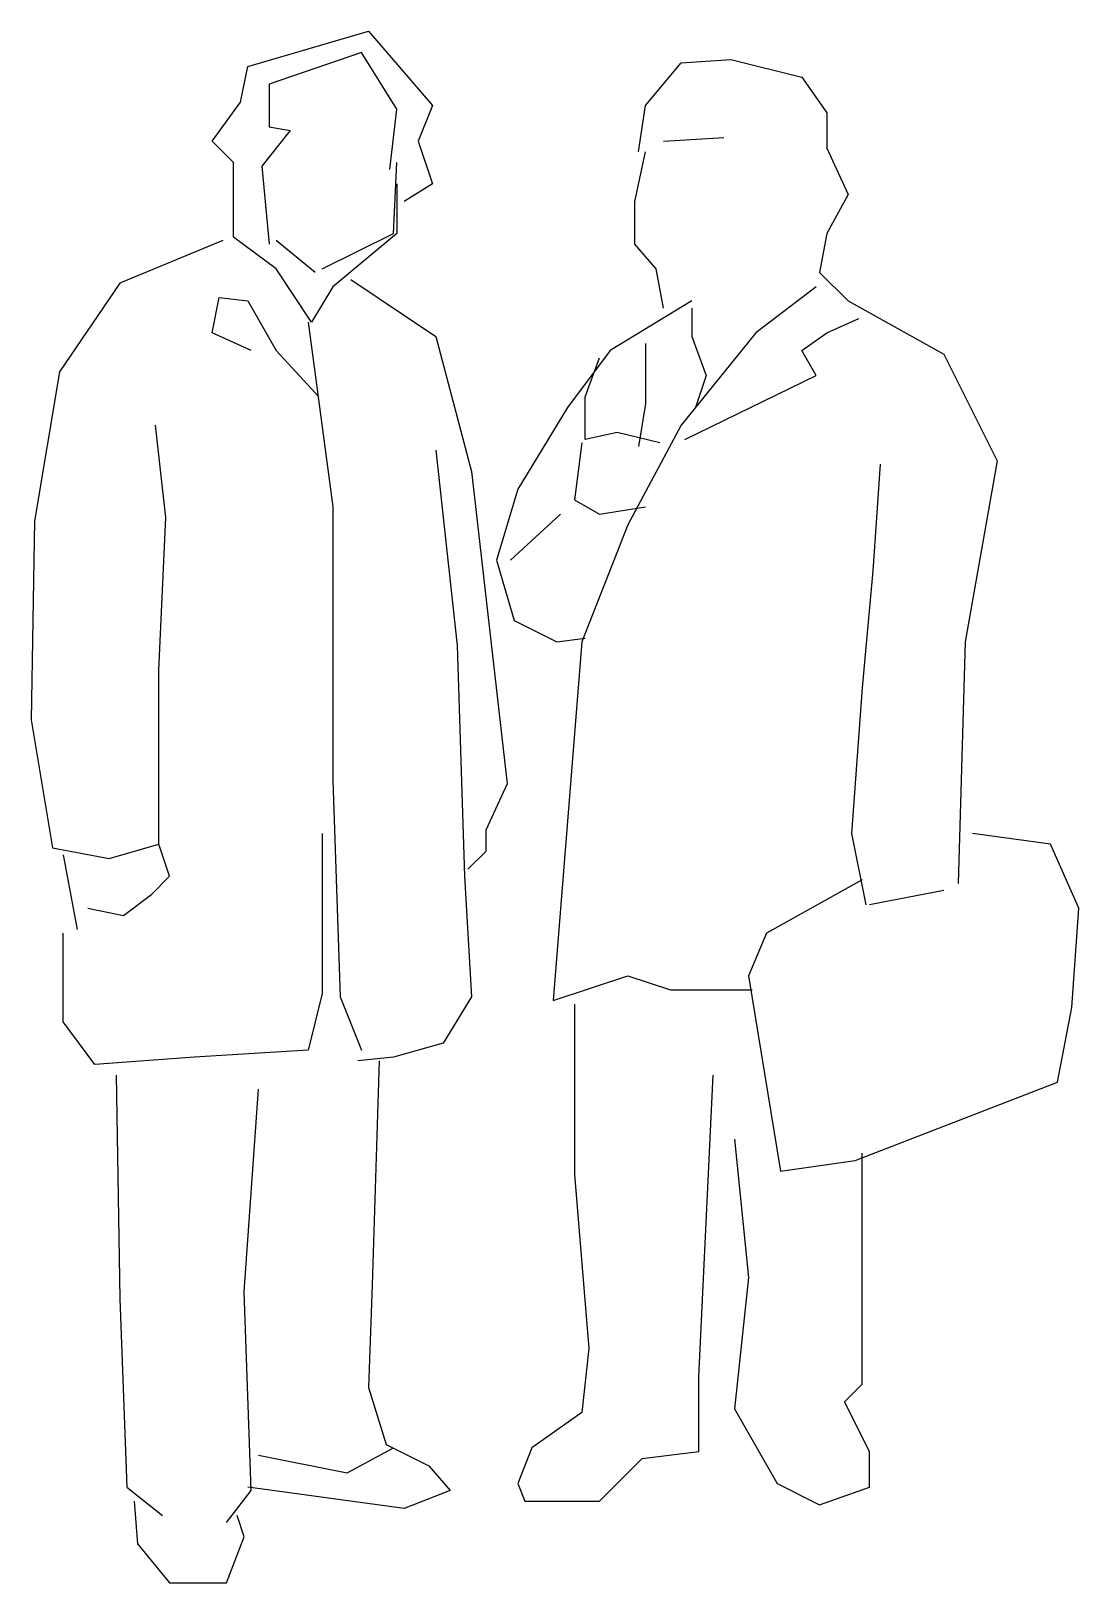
# Model space of a CAD drawing. Header units: millimetres. Extents: x -1582.67 to -1581.54, y 1774.49 to 1776.16.
import ezdxf

# ---------------------------------------------------------------- set-up
doc = ezdxf.new("R2010")
doc.units = ezdxf.units.MM
doc.header["$LTSCALE"] = 10
doc.layers.add('Humanos', color=2, linetype='Continuous')

msp = doc.modelspace()

# ---------------------------------------------------------------- linework, layer by layer
at = {"layer": 'Humanos'}
for p, q in [((-1582.4349, 1776.1215), (-1582.3047, 1776.1598)), ((-1582.3047, 1776.1598), (-1582.2357, 1776.0794)), ((-1582.3123, 1776.1368), (-1582.4119, 1776.1024)), ((-1582.274, 1776.0755), (-1582.3123, 1776.1368)), ((-1582.0058, 1776.0794), (-1581.9675, 1776.1254)), ((-1581.9675, 1776.1254), (-1581.9138, 1776.1292)), ((-1581.9138, 1776.1292), (-1581.8372, 1776.11)), ((-1582.4426, 1776.0832), (-1582.4349, 1776.1215)), ((-1581.8372, 1776.11), (-1581.8104, 1776.0717)), ((-1582.4119, 1776.1024), (-1582.4119, 1776.0564)), ((-1582.4733, 1776.0411), (-1582.4426, 1776.0832)), ((-1582.2817, 1776.0104), (-1582.274, 1776.0755)), ((-1582.2357, 1776.0794), (-1582.251, 1776.0411)), ((-1582.0134, 1776.0296), (-1582.0058, 1776.0794)), ((-1581.8104, 1776.0717), (-1581.8104, 1776.0334)), ((-1582.4503, 1776.0181), (-1582.4733, 1776.0411)), ((-1582.389, 1776.0525), (-1582.4196, 1776.0142)), ((-1582.4119, 1776.0564), (-1582.389, 1776.0525)), ((-1582.251, 1776.0411), (-1582.2357, 1775.9951)), ((-1581.9866, 1776.0411), (-1581.9215, 1776.0449)), ((-1582.0173, 1775.9759), (-1582.0058, 1776.0296)), ((-1581.8104, 1776.0334), (-1581.7874, 1775.9836)), ((-1582.4503, 1775.9376), (-1582.4503, 1776.0181)), ((-1582.4196, 1776.0142), (-1582.4119, 1775.9299)), ((-1582.2778, 1775.9414), (-1582.274, 1776.0181)), ((-1582.274, 1775.9951), (-1582.274, 1775.9414)), ((-1582.2357, 1775.9951), (-1582.2663, 1775.9759)), ((-1582.0173, 1775.9299), (-1582.0173, 1775.9759)), ((-1581.7874, 1775.9836), (-1581.8104, 1775.9414)), ((-1582.3545, 1775.9031), (-1582.2778, 1775.9414)), ((-1582.274, 1775.9414), (-1582.343, 1775.884)), ((-1581.8104, 1775.9414), (-1581.818, 1775.8993)), ((-1582.4618, 1775.9338), (-1582.5729, 1775.8878)), ((-1582.4043, 1775.9031), (-1582.4503, 1775.9376)), ((-1582.3621, 1775.8993), (-1582.4043, 1775.9338)), ((-1581.9943, 1775.9031), (-1582.0173, 1775.9299)), ((-1582.366, 1775.8456), (-1582.4043, 1775.9031)), ((-1582.3238, 1775.8916), (-1582.2319, 1775.8303)), ((-1581.9866, 1775.861), (-1581.9943, 1775.9031)), ((-1581.818, 1775.8993), (-1581.7874, 1775.8686)), ((-1582.5729, 1775.8878), (-1582.638, 1775.792)), ((-1582.343, 1775.884), (-1582.366, 1775.8456)), ((-1581.8219, 1775.884), (-1581.887, 1775.8341)), ((-1582.4733, 1775.8341), (-1582.4656, 1775.8725)), ((-1582.4656, 1775.8725), (-1582.4349, 1775.8686)), ((-1582.4349, 1775.8686), (-1582.4043, 1775.815)), ((-1581.956, 1775.8686), (-1582.0441, 1775.815)), ((-1581.956, 1775.861), (-1581.956, 1775.8303)), ((-1581.7874, 1775.8686), (-1581.6839, 1775.8111)), ((-1582.3698, 1775.8456), (-1582.343, 1775.6464)), ((-1581.8104, 1775.8341), (-1581.7759, 1775.8495)), ((-1582.4311, 1775.815), (-1582.4733, 1775.8341)), ((-1582.2319, 1775.8303), (-1582.1935, 1775.6847)), ((-1581.887, 1775.8341), (-1581.9675, 1775.7345)), ((-1581.956, 1775.8303), (-1581.9406, 1775.7882)), ((-1581.8372, 1775.815), (-1581.8104, 1775.8341)), ((-1582.4043, 1775.815), (-1582.3583, 1775.7652)), ((-1582.0441, 1775.815), (-1582.0901, 1775.7537)), ((-1582.0709, 1775.7652), (-1582.0556, 1775.8073)), ((-1582.0058, 1775.8226), (-1582.0058, 1775.7575)), ((-1581.8219, 1775.7882), (-1581.8372, 1775.815)), ((-1581.6839, 1775.8111), (-1581.6264, 1775.6962)), ((-1582.638, 1775.792), (-1582.6648, 1775.6311)), ((-1581.9636, 1775.7192), (-1581.8219, 1775.7882)), ((-1581.9406, 1775.7882), (-1581.9521, 1775.7537)), ((-1582.0709, 1775.7192), (-1582.0709, 1775.7652)), ((-1582.0058, 1775.7575), (-1582.0134, 1775.7115)), ((-1582.0901, 1775.7537), (-1582.1437, 1775.6655)), ((-1582.5231, 1775.6349), (-1582.5346, 1775.7345)), ((-1582.0364, 1775.7268), (-1582.0709, 1775.7192)), ((-1581.9904, 1775.7154), (-1582.0364, 1775.7268)), ((-1581.9675, 1775.7345), (-1582.0249, 1775.6272)), ((-1582.2319, 1775.7077), (-1582.2089, 1775.4969)), ((-1582.0747, 1775.7154), (-1582.0824, 1775.654)), ((-1581.7529, 1775.6924), (-1581.7605, 1775.5774)), ((-1581.6264, 1775.6962), (-1581.6609, 1775.5008)), ((-1582.1935, 1775.6847), (-1582.1552, 1775.3475)), ((-1582.1437, 1775.6655), (-1582.1667, 1775.5889)), ((-1582.343, 1775.6464), (-1582.343, 1775.3513)), ((-1582.0977, 1775.6387), (-1582.1514, 1775.5889)), ((-1582.0824, 1775.654), (-1582.0556, 1775.6387)), ((-1582.0556, 1775.6387), (-1582.0058, 1775.6464)), ((-1582.6648, 1775.6311), (-1582.6687, 1775.4165)), ((-1582.5307, 1775.4701), (-1582.5231, 1775.6349)), ((-1582.0249, 1775.6272), (-1582.0747, 1775.5008)), ((-1582.1667, 1775.5889), (-1582.1476, 1775.5238)), ((-1581.7605, 1775.5774), (-1581.772, 1775.451)), ((-1582.1476, 1775.5238), (-1582.1016, 1775.5008)), ((-1582.1016, 1775.5008), (-1582.0709, 1775.5046)), ((-1582.2089, 1775.4969), (-1582.2012, 1775.2479)), ((-1582.0747, 1775.5008), (-1582.1054, 1775.1138)), ((-1581.6609, 1775.5008), (-1581.6686, 1775.2402)), ((-1582.5307, 1775.2824), (-1582.5307, 1775.4701)), ((-1581.772, 1775.451), (-1581.7835, 1775.2939)), ((-1582.6687, 1775.4165), (-1582.6457, 1775.2785)), ((-1582.343, 1775.3513), (-1582.3353, 1775.1176)), ((-1582.1552, 1775.3475), (-1582.1782, 1775.2977)), ((-1582.3545, 1775.2939), (-1582.3545, 1775.1214)), ((-1582.1782, 1775.2977), (-1582.1782, 1775.2747)), ((-1581.7835, 1775.2939), (-1581.7682, 1775.2172)), ((-1581.569, 1775.2824), (-1581.6533, 1775.2939)), ((-1582.6457, 1775.2785), (-1582.5844, 1775.267)), ((-1582.6342, 1775.2709), (-1582.6189, 1775.1904)), ((-1582.5844, 1775.267), (-1582.5307, 1775.2824)), ((-1582.5192, 1775.2479), (-1582.5307, 1775.2824)), ((-1582.1782, 1775.2747), (-1582.1974, 1775.2555)), ((-1581.5383, 1775.2134), (-1581.569, 1775.2824)), ((-1582.5384, 1775.2287), (-1582.5192, 1775.2479)), ((-1582.2012, 1775.2479), (-1582.1935, 1775.1176)), ((-1581.772, 1775.244), (-1581.8755, 1775.1866)), ((-1582.569, 1775.2057), (-1582.5384, 1775.2287)), ((-1581.6839, 1775.2326), (-1581.7644, 1775.2172)), ((-1582.6074, 1775.2134), (-1582.569, 1775.2057)), ((-1581.546, 1775.1061), (-1581.5383, 1775.2134)), ((-1582.6342, 1775.0908), (-1582.6342, 1775.1866)), ((-1581.8755, 1775.1866), (-1581.8947, 1775.1406)), ((-1582.1054, 1775.1138), (-1582.0249, 1775.1406)), ((-1582.0249, 1775.1406), (-1581.979, 1775.1253)), ((-1581.8947, 1775.1406), (-1581.8602, 1774.9298)), ((-1582.3545, 1775.1214), (-1582.3698, 1775.0601)), ((-1581.979, 1775.1253), (-1581.8908, 1775.1253)), ((-1582.3353, 1775.1176), (-1582.3123, 1775.0601)), ((-1582.1935, 1775.1176), (-1582.2242, 1775.0678)), ((-1582.0824, 1775.1099), (-1582.0824, 1774.926)), ((-1581.5613, 1775.0256), (-1581.546, 1775.1061)), ((-1582.5997, 1775.0448), (-1582.6342, 1775.0908)), ((-1582.4924, 1775.0525), (-1582.5997, 1775.0448)), ((-1582.3698, 1775.0601), (-1582.4924, 1775.0525)), ((-1582.2778, 1775.0525), (-1582.3161, 1775.0486)), ((-1582.2242, 1775.0678), (-1582.2778, 1775.0525)), ((-1582.2932, 1775.0486), (-1582.3008, 1774.8072)), ((-1582.5767, 1775.0333), (-1582.5729, 1774.7919)), ((-1581.9483, 1774.7076), (-1581.933, 1775.0333)), ((-1581.7797, 1774.9413), (-1581.5613, 1775.0256)), ((-1582.4388, 1774.7996), (-1582.4234, 1775.018)), ((-1581.91, 1774.9643), (-1581.8947, 1774.8149)), ((-1581.8602, 1774.9298), (-1581.7797, 1774.9413)), ((-1581.772, 1774.6999), (-1581.772, 1774.949)), ((-1582.0824, 1774.926), (-1582.0671, 1774.7383)), ((-1582.3008, 1774.8072), (-1582.3047, 1774.6961)), ((-1581.8947, 1774.8149), (-1581.91, 1774.6731)), ((-1582.5729, 1774.7919), (-1582.5652, 1774.5888)), ((-1582.4311, 1774.585), (-1582.4388, 1774.7996)), ((-1582.0671, 1774.7383), (-1582.0747, 1774.6693)), ((-1581.9483, 1774.6271), (-1581.9483, 1774.7076)), ((-1582.3047, 1774.6961), (-1582.2855, 1774.6348)), ((-1581.7912, 1774.6808), (-1581.772, 1774.6999)), ((-1582.0747, 1774.6693), (-1582.1284, 1774.631)), ((-1581.91, 1774.6731), (-1581.864, 1774.5926)), ((-1581.7644, 1774.6271), (-1581.7912, 1774.6808)), ((-1582.2855, 1774.6348), (-1582.2395, 1774.6118)), ((-1582.4234, 1774.6233), (-1582.3276, 1774.6041)), ((-1582.3276, 1774.6041), (-1582.2778, 1774.631)), ((-1582.1284, 1774.631), (-1582.1437, 1774.5926)), ((-1582.0556, 1774.5735), (-1582.0096, 1774.6195)), ((-1582.0096, 1774.6195), (-1581.9483, 1774.6271)), ((-1581.7644, 1774.5888), (-1581.7644, 1774.6271)), ((-1582.2395, 1774.6118), (-1582.2165, 1774.585)), ((-1582.5652, 1774.5888), (-1582.5269, 1774.5582)), ((-1582.4579, 1774.5505), (-1582.4311, 1774.585)), ((-1582.2663, 1774.5658), (-1582.4349, 1774.5888)), ((-1582.2165, 1774.585), (-1582.2663, 1774.5658)), ((-1582.1437, 1774.5926), (-1582.1361, 1774.5735)), ((-1581.864, 1774.5926), (-1581.818, 1774.5697)), ((-1581.818, 1774.5697), (-1581.7644, 1774.5888)), ((-1582.5576, 1774.5735), (-1582.5537, 1774.5275)), ((-1582.1361, 1774.5735), (-1582.0556, 1774.5735)), ((-1582.4388, 1774.5352), (-1582.4464, 1774.5582)), ((-1582.4579, 1774.4854), (-1582.4388, 1774.5352)), ((-1582.5537, 1774.5275), (-1582.5192, 1774.4854)), ((-1582.5192, 1774.4854), (-1582.4579, 1774.4854))]:
    msp.add_line(p, q, dxfattribs=at)

doc.saveas('drawing.dxf')
